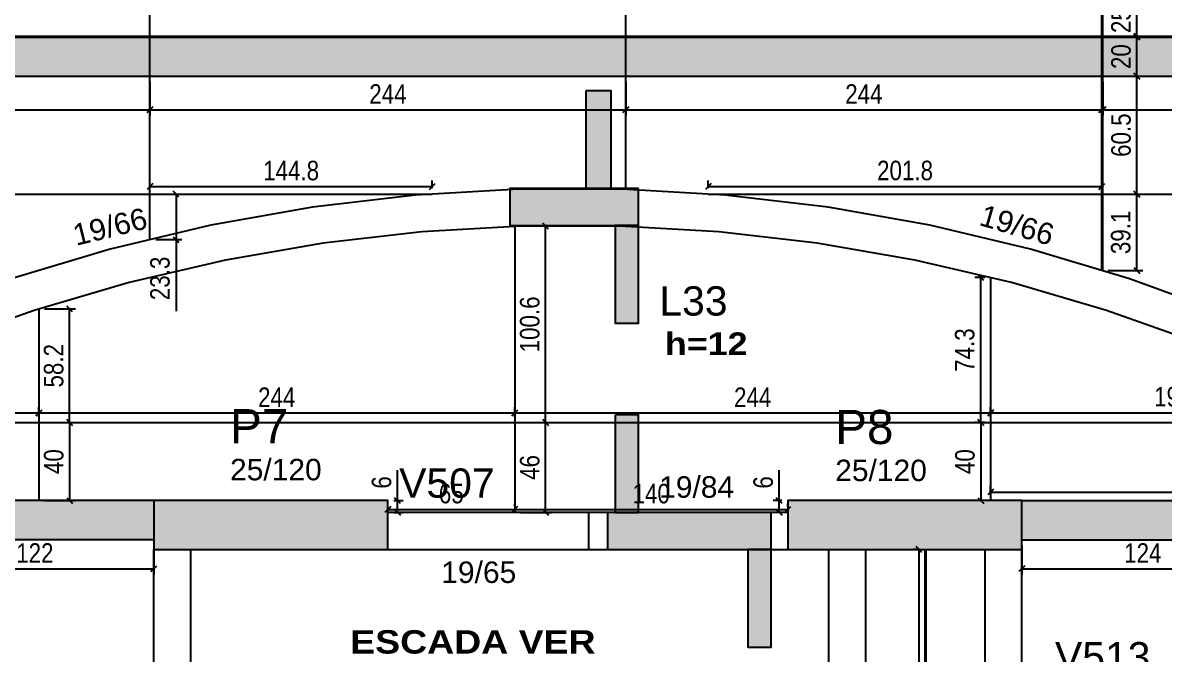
# Model space of a CAD drawing. Extents: x 3022 to 8661, y -614 to 3008.
# Drawn here: x 6135 to 6720, y 2079 to 2402 of the extents above; entities that cross this region are included whole.
import ezdxf

# ---------------------------------------------------------------- set-up
doc = ezdxf.new("R2010")
doc.units = 0
doc.header["$PDMODE"] = 34
for name, color, linetype in [('COTA', 241, 'Continuous'), ('MTH-DIM-PILAR', 3, 'Continuous'), ('MTH-DIM-VIGA', 3, 'Continuous'), ('MTH-FACE-VIGA', 7, 'Continuous'), ('MTH-LINHA-SEÇÃO', 16, 'Continuous'), ('MTH-PILAR-SEGUE', 5, 'Continuous'), ('MTH-SOMBRA21', 150, 'Continuous'), ('MTH-SOMBRA25', 253, 'Continuous'), ('MTH-TIT1-PILAR', 5, 'Continuous'), ('MTH-TIT1-VIGA', 5, 'Continuous'), ('MTH-TXT-NEGRITO', 5, 'Continuous'), ('Painéis', 200, 'Continuous')]:
    doc.layers.add(name, color=color, linetype=linetype)
doc.layers.add('Hachura', color=251, linetype='Continuous', lineweight=9)
doc.styles.add('COTA TECNICA', font='techl___.ttf', dxfattribs={"height": 10})
doc.styles.add('TQS_ARIAL', font='arial.ttf')
doc.styles.add('TQS_ARIAL_BLACK', font='ariblk.ttf')
doc.dimstyles.new('PAINEL', dxfattribs={"dimtxt": 10, "dimasz": 3, "dimexe": 3, "dimexo": 3, "dimgap": 3, "dimtad": 1, "dimdec": 1, "dimzin": 12, "dimdsep": 46, "dimtxsty": 'COTA TECNICA', "dimblk1": 'OBLIQUE', "dimblk2": 'OBLIQUE', "dimsah": 1, "dimcen": 0.9, "dimclrd": 4, "dimclre": 4, "dimclrt": 240, "dimadec": 1, "dimazin": 3, "dimtfac": 1, "dimtdec": 1, "dimtmove": 0, "dimatfit": 3, "dimfxl": 1, "dimtolj": 1, "dimtzin": 12, "dimarcsym": 0})

# ---------------------------------------------------------------- blocks, each defined once
blk = doc.blocks.new('_Oblique')
at = {"color": 0, "linetype": 'ByBlock', "lineweight": -2}
blk.add_line((-0.5, -0.5), (0.5, 0.5), dxfattribs=at)
blk = doc.blocks.new('*D264')
at = {"layer": 'COTA', "color": 4, "lineweight": -2, "transparency": 16777216}
for p, q in [((5956.37, 2371.71), (5956.37, 2354.49)), ((6200.37, 2371.71), (6200.37, 2354.49)), ((5956.37, 2357.49), (6200.37, 2357.49))]:
    blk.add_line(p, q, dxfattribs=at)
at = {"layer": 'Defpoints', "color": 0, "transparency": 16777216}
for p in [(5956.37, 2374.71), (6200.37, 2374.71), (6200.37, 2357.49)]:
    blk.add_point(p, dxfattribs=at)
at = {"layer": 'COTA', "color": 4, "lineweight": -2, "transparency": 16777216, "xscale": 3, "yscale": 3, "zscale": 3, "rotation": 180}
blk.add_blockref('_Oblique', (5956.37, 2357.49), dxfattribs=at)
at = {"layer": 'COTA', "color": 4, "lineweight": -2, "transparency": 16777216, "xscale": 3, "yscale": 3, "zscale": 3}
blk.add_blockref('_Oblique', (6200.37, 2357.49), dxfattribs=at)
at = {"layer": 'COTA', "color": 240, "transparency": 16777216, "insert": (6078.37, 2365.57), "char_height": 10, "attachment_point": 5, "style": 'COTA TECNICA'}
blk.add_mtext('\\A1;244', dxfattribs=at)
blk = doc.blocks.new('*D265')
at = {"layer": 'COTA', "color": 4, "lineweight": -2, "transparency": 16777216}
for p, q in [((6200.37, 2371.71), (6200.37, 2354.49)), ((6444.37, 2371.71), (6444.37, 2354.49)), ((6200.37, 2357.49), (6444.37, 2357.49))]:
    blk.add_line(p, q, dxfattribs=at)
at = {"layer": 'Defpoints', "color": 0, "transparency": 16777216}
for p in [(6200.37, 2374.71), (6444.37, 2374.71), (6444.37, 2357.49)]:
    blk.add_point(p, dxfattribs=at)
at = {"layer": 'COTA', "color": 4, "lineweight": -2, "transparency": 16777216, "xscale": 3, "yscale": 3, "zscale": 3, "rotation": 180}
blk.add_blockref('_Oblique', (6200.37, 2357.49), dxfattribs=at)
at = {"layer": 'COTA', "color": 4, "lineweight": -2, "transparency": 16777216, "xscale": 3, "yscale": 3, "zscale": 3}
blk.add_blockref('_Oblique', (6444.37, 2357.49), dxfattribs=at)
at = {"layer": 'COTA', "color": 240, "transparency": 16777216, "insert": (6322.37, 2365.57), "char_height": 10, "attachment_point": 5, "style": 'COTA TECNICA'}
blk.add_mtext('\\A1;244', dxfattribs=at)
blk = doc.blocks.new('*D266')
at = {"layer": 'COTA', "color": 4, "lineweight": -2, "transparency": 16777216}
for p, q in [((6444.37, 2371.71), (6444.37, 2354.49)), ((6688.37, 2371.71), (6688.37, 2354.49)), ((6444.37, 2357.49), (6688.37, 2357.49))]:
    blk.add_line(p, q, dxfattribs=at)
at = {"layer": 'Defpoints', "color": 0, "transparency": 16777216}
for p in [(6444.37, 2374.71), (6688.37, 2374.71), (6688.37, 2357.49)]:
    blk.add_point(p, dxfattribs=at)
at = {"layer": 'COTA', "color": 4, "lineweight": -2, "transparency": 16777216, "xscale": 3, "yscale": 3, "zscale": 3, "rotation": 180}
blk.add_blockref('_Oblique', (6444.37, 2357.49), dxfattribs=at)
at = {"layer": 'COTA', "color": 4, "lineweight": -2, "transparency": 16777216, "xscale": 3, "yscale": 3, "zscale": 3}
blk.add_blockref('_Oblique', (6688.37, 2357.49), dxfattribs=at)
at = {"layer": 'COTA', "color": 240, "transparency": 16777216, "insert": (6566.37, 2365.57), "char_height": 10, "attachment_point": 5, "style": 'COTA TECNICA'}
blk.add_mtext('\\A1;244', dxfattribs=at)
blk = doc.blocks.new('*D267')
at = {"layer": 'COTA', "color": 4, "lineweight": -2, "transparency": 16777216}
for p, q in [((6688.87, 2371.71), (6688.87, 2354.49)), ((6875.37, 2371.71), (6875.37, 2354.49)), ((6688.87, 2357.49), (6875.37, 2357.49))]:
    blk.add_line(p, q, dxfattribs=at)
at = {"layer": 'Defpoints', "color": 0, "transparency": 16777216}
for p in [(6688.87, 2374.71), (6875.37, 2374.71), (6875.37, 2357.49)]:
    blk.add_point(p, dxfattribs=at)
at = {"layer": 'COTA', "color": 4, "lineweight": -2, "transparency": 16777216, "xscale": 3, "yscale": 3, "zscale": 3, "rotation": 180}
blk.add_blockref('_Oblique', (6688.87, 2357.49), dxfattribs=at)
at = {"layer": 'COTA', "color": 4, "lineweight": -2, "transparency": 16777216, "xscale": 3, "yscale": 3, "zscale": 3}
blk.add_blockref('_Oblique', (6875.37, 2357.49), dxfattribs=at)
at = {"layer": 'COTA', "color": 240, "transparency": 16777216, "insert": (6782.12, 2365.63), "char_height": 10, "attachment_point": 5, "style": 'COTA TECNICA'}
blk.add_mtext('\\A1;186.5', dxfattribs=at)
blk = doc.blocks.new('*D268')
at = {"layer": 'COTA', "color": 4, "lineweight": -2, "transparency": 16777216}
for p, q in [((6691.87, 2314.21), (6709.36, 2314.21)), ((6706.36, 2275.09), (6706.36, 2314.21)), ((6691.37, 2275.09), (6709.36, 2275.09))]:
    blk.add_line(p, q, dxfattribs=at)
at = {"layer": 'Defpoints', "color": 0, "transparency": 16777216}
for p in [(6688.87, 2314.21), (6706.36, 2314.21), (6688.37, 2275.09)]:
    blk.add_point(p, dxfattribs=at)
at = {"layer": 'COTA', "color": 4, "lineweight": -2, "transparency": 16777216, "xscale": 3, "yscale": 3, "zscale": 3}
for p, rotation in [((6706.36, 2314.21), 90), ((6706.36, 2275.09), 270)]:
    blk.add_blockref('_Oblique', p, dxfattribs=dict(at, rotation=rotation))
at = {"layer": 'COTA', "color": 240, "transparency": 16777216, "insert": (6698.11, 2294.65), "char_height": 10, "attachment_point": 5, "rotation": 90, "style": 'COTA TECNICA'}
blk.add_mtext('\\A1;39.1', dxfattribs=at)
blk = doc.blocks.new('*D269')
at = {"layer": 'COTA', "color": 4, "lineweight": -2, "transparency": 16777216}
for p, q in [((6486.61, 2317.21), (6486.61, 2321.17)), ((6486.61, 2318.17), (6688.37, 2318.17)), ((6688.37, 2317.21), (6688.37, 2321.17))]:
    blk.add_line(p, q, dxfattribs=at)
at = {"layer": 'Defpoints', "color": 0, "transparency": 16777216}
for p in [(6688.37, 2318.17), (6486.61, 2314.21), (6688.37, 2314.21)]:
    blk.add_point(p, dxfattribs=at)
at = {"layer": 'COTA', "color": 4, "lineweight": -2, "transparency": 16777216, "xscale": 3, "yscale": 3, "zscale": 3, "rotation": 180}
blk.add_blockref('_Oblique', (6486.61, 2318.17), dxfattribs=at)
at = {"layer": 'COTA', "color": 4, "lineweight": -2, "transparency": 16777216, "xscale": 3, "yscale": 3, "zscale": 3}
blk.add_blockref('_Oblique', (6688.37, 2318.17), dxfattribs=at)
at = {"layer": 'COTA', "color": 240, "transparency": 16777216, "insert": (6587.49, 2326.29), "char_height": 10, "attachment_point": 5, "style": 'COTA TECNICA'}
blk.add_mtext('\\A1;201.8', dxfattribs=at)
blk = doc.blocks.new('*D270')
at = {"layer": 'COTA', "color": 4, "lineweight": -2, "transparency": 16777216}
for p, q in [((6200.37, 2317.21), (6200.37, 2321.17)), ((6200.37, 2318.17), (6345.14, 2318.17)), ((6345.14, 2317.21), (6345.14, 2321.17))]:
    blk.add_line(p, q, dxfattribs=at)
at = {"layer": 'Defpoints', "color": 0, "transparency": 16777216}
for p in [(6345.14, 2318.17), (6200.37, 2314.21), (6345.14, 2314.21)]:
    blk.add_point(p, dxfattribs=at)
at = {"layer": 'COTA', "color": 4, "lineweight": -2, "transparency": 16777216, "xscale": 3, "yscale": 3, "zscale": 3, "rotation": 180}
blk.add_blockref('_Oblique', (6200.37, 2318.17), dxfattribs=at)
at = {"layer": 'COTA', "color": 4, "lineweight": -2, "transparency": 16777216, "xscale": 3, "yscale": 3, "zscale": 3}
blk.add_blockref('_Oblique', (6345.14, 2318.17), dxfattribs=at)
at = {"layer": 'COTA', "color": 240, "transparency": 16777216, "insert": (6272.75, 2326.26), "char_height": 10, "attachment_point": 5, "style": 'COTA TECNICA'}
blk.add_mtext('\\A1;144.8', dxfattribs=at)
blk = doc.blocks.new('*D272')
at = {"layer": 'COTA', "color": 4, "lineweight": -2, "transparency": 16777216}
for p, q in [((6203.37, 2314.21), (6216.76, 2314.21)), ((6213.76, 2314.21), (6213.76, 2290.91)), ((6203.37, 2290.91), (6216.76, 2290.91)), ((6213.76, 2290.91), (6213.76, 2254.19))]:
    blk.add_line(p, q, dxfattribs=at)
at = {"layer": 'Defpoints', "color": 0, "transparency": 16777216}
for p in [(6200.37, 2314.21), (6200.37, 2290.91), (6213.76, 2290.91)]:
    blk.add_point(p, dxfattribs=at)
at = {"layer": 'COTA', "color": 4, "lineweight": -2, "transparency": 16777216, "xscale": 3, "yscale": 3, "zscale": 3}
for p, rotation in [((6213.76, 2314.21), 90), ((6213.76, 2290.91), 270)]:
    blk.add_blockref('_Oblique', p, dxfattribs=dict(at, rotation=rotation))
at = {"layer": 'COTA', "color": 240, "transparency": 16777216, "insert": (6205.54, 2271.05), "char_height": 10, "attachment_point": 5, "rotation": 90, "style": 'COTA TECNICA'}
blk.add_mtext('\\A1;23.3', dxfattribs=at)
blk = doc.blocks.new('*D273')
at = {"layer": 'COTA', "color": 4, "lineweight": -2, "transparency": 16777216}
for p, q in [((6691.87, 2374.71), (6709.36, 2374.71)), ((6706.36, 2314.21), (6706.36, 2374.71)), ((6691.87, 2314.21), (6709.36, 2314.21))]:
    blk.add_line(p, q, dxfattribs=at)
at = {"layer": 'Defpoints', "color": 0, "transparency": 16777216}
for p in [(6688.87, 2374.71), (6706.36, 2374.71), (6688.87, 2314.21)]:
    blk.add_point(p, dxfattribs=at)
at = {"layer": 'COTA', "color": 4, "lineweight": -2, "transparency": 16777216, "xscale": 3, "yscale": 3, "zscale": 3}
for p, rotation in [((6706.36, 2374.71), 90), ((6706.36, 2314.21), 270)]:
    blk.add_blockref('_Oblique', p, dxfattribs=dict(at, rotation=rotation))
at = {"layer": 'COTA', "color": 240, "transparency": 16777216, "insert": (6698.25, 2344.46), "char_height": 10, "attachment_point": 5, "rotation": 90, "style": 'COTA TECNICA'}
blk.add_mtext('\\A1;60.5', dxfattribs=at)
blk = doc.blocks.new('*D275')
at = {"layer": 'COTA', "color": 4, "lineweight": -2, "transparency": 16777216}
for p, q in [((6691.87, 2394.71), (6709.36, 2394.71)), ((6706.36, 2374.71), (6706.36, 2394.71)), ((6691.87, 2374.71), (6709.36, 2374.71))]:
    blk.add_line(p, q, dxfattribs=at)
at = {"layer": 'Defpoints', "color": 0, "transparency": 16777216}
for p in [(6688.87, 2394.71), (6706.36, 2394.71), (6688.87, 2374.71)]:
    blk.add_point(p, dxfattribs=at)
at = {"layer": 'COTA', "color": 4, "lineweight": -2, "transparency": 16777216, "xscale": 3, "yscale": 3, "zscale": 3}
for p, rotation in [((6706.36, 2394.71), 90), ((6706.36, 2374.71), 270)]:
    blk.add_blockref('_Oblique', p, dxfattribs=dict(at, rotation=rotation))
at = {"layer": 'COTA', "color": 240, "transparency": 16777216, "insert": (6698.26, 2384.71), "char_height": 10, "attachment_point": 5, "rotation": 90, "style": 'COTA TECNICA'}
blk.add_mtext('\\A1;20', dxfattribs=at)
blk = doc.blocks.new('*D276')
at = {"layer": 'COTA', "color": 4, "lineweight": -2, "transparency": 16777216}
for p, q in [((6691.87, 2420.67), (6709.36, 2420.67)), ((6706.36, 2395.21), (6706.36, 2420.67)), ((6691.87, 2395.21), (6709.36, 2395.21))]:
    blk.add_line(p, q, dxfattribs=at)
at = {"layer": 'Defpoints', "color": 0, "transparency": 16777216}
for p in [(6688.87, 2420.67), (6706.36, 2420.67), (6688.87, 2395.21)]:
    blk.add_point(p, dxfattribs=at)
at = {"layer": 'COTA', "color": 4, "lineweight": -2, "transparency": 16777216, "xscale": 3, "yscale": 3, "zscale": 3}
for p, rotation in [((6706.36, 2420.67), 90), ((6706.36, 2395.21), 270)]:
    blk.add_blockref('_Oblique', p, dxfattribs=dict(at, rotation=rotation))
at = {"layer": 'COTA', "color": 240, "transparency": 16777216, "insert": (6698.25, 2407.94), "char_height": 10, "attachment_point": 5, "rotation": 90, "style": 'COTA TECNICA'}
blk.add_mtext('\\A1;25.5', dxfattribs=at)
blk = doc.blocks.new('*D280')
at = {"layer": 'COTA', "color": 4, "lineweight": -2, "transparency": 16777216}
for p, q in [((6327.24, 2157.17), (6327.24, 2172.84)), ((6325.37, 2157.17), (6330.24, 2157.17)), ((6327.24, 2151.17), (6327.24, 2157.17)), ((6325.37, 2151.17), (6330.24, 2151.17))]:
    blk.add_line(p, q, dxfattribs=at)
at = {"layer": 'Defpoints', "color": 0, "transparency": 16777216}
for p in [(6322.37, 2157.17), (6327.24, 2157.17), (6322.37, 2151.17)]:
    blk.add_point(p, dxfattribs=at)
at = {"layer": 'COTA', "color": 4, "lineweight": -2, "transparency": 16777216, "xscale": 3, "yscale": 3, "zscale": 3}
for p, rotation in [((6327.24, 2157.17), 90), ((6327.24, 2151.17), 270)]:
    blk.add_blockref('_Oblique', p, dxfattribs=dict(at, rotation=rotation))
at = {"layer": 'COTA', "color": 240, "transparency": 16777216, "insert": (6319.14, 2166.51), "char_height": 10, "attachment_point": 5, "rotation": 90, "style": 'COTA TECNICA'}
blk.add_mtext('\\A1;6', dxfattribs=at)
blk = doc.blocks.new('*D281')
at = {"layer": 'COTA', "color": 4, "lineweight": -2, "transparency": 16777216}
for p, q in [((6522.91, 2157.17), (6522.91, 2172.84)), ((6524.37, 2157.17), (6519.91, 2157.17)), ((6522.91, 2151.17), (6522.91, 2157.17)), ((6524.37, 2151.17), (6519.91, 2151.17))]:
    blk.add_line(p, q, dxfattribs=at)
at = {"layer": 'Defpoints', "color": 0, "transparency": 16777216}
for p in [(6522.91, 2157.17), (6527.37, 2157.17), (6527.37, 2151.17)]:
    blk.add_point(p, dxfattribs=at)
at = {"layer": 'COTA', "color": 4, "lineweight": -2, "transparency": 16777216, "xscale": 3, "yscale": 3, "zscale": 3}
for p, rotation in [((6522.91, 2157.17), 90), ((6522.91, 2151.17), 270)]:
    blk.add_blockref('_Oblique', p, dxfattribs=dict(at, rotation=rotation))
at = {"layer": 'COTA', "color": 240, "transparency": 16777216, "insert": (6514.81, 2166.51), "char_height": 10, "attachment_point": 5, "rotation": 90, "style": 'COTA TECNICA'}
blk.add_mtext('\\A1;6', dxfattribs=at)
blk = doc.blocks.new('*D282')
at = {"layer": 'COTA', "color": 4, "lineweight": -2, "transparency": 16777216}
for p, q in [((6322.37, 2154.17), (6322.37, 2155.62)), ((6387.37, 2154.17), (6387.37, 2155.62)), ((6322.37, 2152.62), (6387.37, 2152.62))]:
    blk.add_line(p, q, dxfattribs=at)
at = {"layer": 'Defpoints', "color": 0, "transparency": 16777216}
for p in [(6322.37, 2151.17), (6387.37, 2152.62), (6387.37, 2151.17)]:
    blk.add_point(p, dxfattribs=at)
at = {"layer": 'COTA', "color": 4, "lineweight": -2, "transparency": 16777216, "xscale": 3, "yscale": 3, "zscale": 3, "rotation": 180}
blk.add_blockref('_Oblique', (6322.37, 2152.62), dxfattribs=at)
at = {"layer": 'COTA', "color": 4, "lineweight": -2, "transparency": 16777216, "xscale": 3, "yscale": 3, "zscale": 3}
blk.add_blockref('_Oblique', (6387.37, 2152.62), dxfattribs=at)
at = {"layer": 'COTA', "color": 240, "transparency": 16777216, "insert": (6354.87, 2160.73), "char_height": 10, "attachment_point": 5, "style": 'COTA TECNICA'}
blk.add_mtext('\\A1;65', dxfattribs=at)
blk = doc.blocks.new('*D283')
at = {"layer": 'COTA', "color": 4, "lineweight": -2, "transparency": 16777216}
for p, q in [((6387.37, 2154.17), (6387.37, 2155.62)), ((6527.37, 2154.17), (6527.37, 2155.62)), ((6387.37, 2152.62), (6527.37, 2152.62))]:
    blk.add_line(p, q, dxfattribs=at)
at = {"layer": 'Defpoints', "color": 0, "transparency": 16777216}
for p in [(6387.37, 2151.17), (6527.37, 2152.62), (6527.37, 2151.17)]:
    blk.add_point(p, dxfattribs=at)
at = {"layer": 'COTA', "color": 4, "lineweight": -2, "transparency": 16777216, "xscale": 3, "yscale": 3, "zscale": 3, "rotation": 180}
blk.add_blockref('_Oblique', (6387.37, 2152.62), dxfattribs=at)
at = {"layer": 'COTA', "color": 4, "lineweight": -2, "transparency": 16777216, "xscale": 3, "yscale": 3, "zscale": 3}
blk.add_blockref('_Oblique', (6527.37, 2152.62), dxfattribs=at)
at = {"layer": 'COTA', "color": 240, "transparency": 16777216, "insert": (6457.37, 2160.72), "char_height": 10, "attachment_point": 5, "style": 'COTA TECNICA'}
blk.add_mtext('\\A1;140', dxfattribs=at)
blk = doc.blocks.new('*D284')
at = {"layer": 'COTA', "color": 4, "lineweight": -2, "transparency": 16777216}
for p, q in [((6631.37, 2160.17), (6631.37, 2164.6)), ((6631.37, 2161.6), (6875.37, 2161.6)), ((6875.37, 2160.17), (6875.37, 2164.6))]:
    blk.add_line(p, q, dxfattribs=at)
at = {"layer": 'Defpoints', "color": 0, "transparency": 16777216}
for p in [(6875.37, 2161.6), (6631.37, 2157.17), (6875.37, 2157.17)]:
    blk.add_point(p, dxfattribs=at)
at = {"layer": 'COTA', "color": 4, "lineweight": -2, "transparency": 16777216, "xscale": 3, "yscale": 3, "zscale": 3, "rotation": 180}
blk.add_blockref('_Oblique', (6631.37, 2161.6), dxfattribs=at)
at = {"layer": 'COTA', "color": 4, "lineweight": -2, "transparency": 16777216, "xscale": 3, "yscale": 3, "zscale": 3}
blk.add_blockref('_Oblique', (6875.37, 2161.6), dxfattribs=at)
at = {"layer": 'COTA', "color": 240, "transparency": 16777216, "insert": (6753.37, 2169.68), "char_height": 10, "attachment_point": 5, "style": 'COTA TECNICA'}
blk.add_mtext('\\A1;244', dxfattribs=at)
blk = doc.blocks.new('*D285')
at = {"layer": 'COTA', "color": 4, "lineweight": -2, "transparency": 16777216}
for p, q in [((6390.37, 2197.17), (6406.23, 2197.17)), ((6403.23, 2151.17), (6403.23, 2197.17)), ((6390.37, 2151.17), (6406.23, 2151.17))]:
    blk.add_line(p, q, dxfattribs=at)
at = {"layer": 'Defpoints', "color": 0, "transparency": 16777216}
for p in [(6387.37, 2197.17), (6403.23, 2197.17), (6387.37, 2151.17)]:
    blk.add_point(p, dxfattribs=at)
at = {"layer": 'COTA', "color": 4, "lineweight": -2, "transparency": 16777216, "xscale": 3, "yscale": 3, "zscale": 3}
for p, rotation in [((6403.23, 2197.17), 90), ((6403.23, 2151.17), 270)]:
    blk.add_blockref('_Oblique', p, dxfattribs=dict(at, rotation=rotation))
at = {"layer": 'COTA', "color": 240, "transparency": 16777216, "insert": (6395.13, 2174.17), "char_height": 10, "attachment_point": 5, "rotation": 90, "style": 'COTA TECNICA'}
blk.add_mtext('\\A1;46', dxfattribs=at)
blk = doc.blocks.new('*D286')
at = {"layer": 'COTA', "color": 4, "lineweight": -2, "transparency": 16777216}
for p, q in [((6412.87, 2297.81), (6400.23, 2297.81)), ((6403.23, 2197.17), (6403.23, 2297.81)), ((6390.37, 2197.17), (6406.23, 2197.17))]:
    blk.add_line(p, q, dxfattribs=at)
at = {"layer": 'Defpoints', "color": 0, "transparency": 16777216}
for p in [(6403.23, 2297.81), (6415.87, 2297.81), (6387.37, 2197.17)]:
    blk.add_point(p, dxfattribs=at)
at = {"layer": 'COTA', "color": 4, "lineweight": -2, "transparency": 16777216, "xscale": 3, "yscale": 3, "zscale": 3}
for p, rotation in [((6403.23, 2297.81), 90), ((6403.23, 2197.17), 270)]:
    blk.add_blockref('_Oblique', p, dxfattribs=dict(at, rotation=rotation))
at = {"layer": 'COTA', "color": 240, "transparency": 16777216, "insert": (6395.13, 2247.49), "char_height": 10, "attachment_point": 5, "rotation": 90, "style": 'COTA TECNICA'}
blk.add_mtext('\\A1;100.6', dxfattribs=at)
blk = doc.blocks.new('*D287')
at = {"layer": 'COTA', "color": 4, "lineweight": -2, "transparency": 16777216}
for p, q in [((6146.37, 2255.41), (6162.18, 2255.41)), ((6159.18, 2197.17), (6159.18, 2255.41)), ((6146.37, 2197.17), (6162.18, 2197.17))]:
    blk.add_line(p, q, dxfattribs=at)
at = {"layer": 'Defpoints', "color": 0, "transparency": 16777216}
for p in [(6143.37, 2255.41), (6159.18, 2255.41), (6143.37, 2197.17)]:
    blk.add_point(p, dxfattribs=at)
at = {"layer": 'COTA', "color": 4, "lineweight": -2, "transparency": 16777216, "xscale": 3, "yscale": 3, "zscale": 3}
for p, rotation in [((6159.18, 2255.41), 90), ((6159.18, 2197.17), 270)]:
    blk.add_blockref('_Oblique', p, dxfattribs=dict(at, rotation=rotation))
at = {"layer": 'COTA', "color": 240, "transparency": 16777216, "insert": (6151.05, 2226.29), "char_height": 10, "attachment_point": 5, "rotation": 90, "style": 'COTA TECNICA'}
blk.add_mtext('\\A1;58.2', dxfattribs=at)
blk = doc.blocks.new('*D289')
at = {"layer": 'COTA', "color": 4, "lineweight": -2, "transparency": 16777216}
for p, q in [((6004.04, 2200.17), (6004.04, 2205.1)), ((6004.04, 2202.1), (6143.37, 2202.1)), ((6143.37, 2200.17), (6143.37, 2205.1))]:
    blk.add_line(p, q, dxfattribs=at)
at = {"layer": 'Defpoints', "color": 0, "transparency": 16777216}
for p in [(6143.37, 2202.1), (6004.04, 2197.17), (6143.37, 2197.17)]:
    blk.add_point(p, dxfattribs=at)
at = {"layer": 'COTA', "color": 4, "lineweight": -2, "transparency": 16777216, "xscale": 3, "yscale": 3, "zscale": 3, "rotation": 180}
blk.add_blockref('_Oblique', (6004.04, 2202.1), dxfattribs=at)
at = {"layer": 'COTA', "color": 4, "lineweight": -2, "transparency": 16777216, "xscale": 3, "yscale": 3, "zscale": 3}
blk.add_blockref('_Oblique', (6143.37, 2202.1), dxfattribs=at)
at = {"layer": 'COTA', "color": 240, "transparency": 16777216, "insert": (6073.71, 2210.35), "char_height": 10, "attachment_point": 5, "style": 'COTA TECNICA'}
blk.add_mtext('\\A1;139.3', dxfattribs=at)
blk = doc.blocks.new('*D290')
at = {"layer": 'COTA', "color": 4, "lineweight": -2, "transparency": 16777216}
for p, q in [((6631.37, 2200.17), (6631.37, 2205.15)), ((6631.37, 2202.15), (6827.7, 2202.15)), ((6827.7, 2200.17), (6827.7, 2205.15))]:
    blk.add_line(p, q, dxfattribs=at)
at = {"layer": 'Defpoints', "color": 0, "transparency": 16777216}
for p in [(6827.7, 2202.15), (6631.37, 2197.17), (6827.7, 2197.17)]:
    blk.add_point(p, dxfattribs=at)
at = {"layer": 'COTA', "color": 4, "lineweight": -2, "transparency": 16777216, "xscale": 3, "yscale": 3, "zscale": 3, "rotation": 180}
blk.add_blockref('_Oblique', (6631.37, 2202.15), dxfattribs=at)
at = {"layer": 'COTA', "color": 4, "lineweight": -2, "transparency": 16777216, "xscale": 3, "yscale": 3, "zscale": 3}
blk.add_blockref('_Oblique', (6827.7, 2202.15), dxfattribs=at)
at = {"layer": 'COTA', "color": 240, "transparency": 16777216, "insert": (6729.54, 2210.4), "char_height": 10, "attachment_point": 5, "style": 'COTA TECNICA'}
blk.add_mtext('\\A1;196.3', dxfattribs=at)
blk = doc.blocks.new('*D291')
at = {"layer": 'COTA', "color": 4, "lineweight": -2, "transparency": 16777216}
for p, q in [((6628.37, 2271.47), (6623.34, 2271.47)), ((6626.34, 2197.17), (6626.34, 2271.47)), ((6628.37, 2197.17), (6623.34, 2197.17))]:
    blk.add_line(p, q, dxfattribs=at)
at = {"layer": 'Defpoints', "color": 0, "transparency": 16777216}
for p in [(6626.34, 2271.47), (6631.37, 2271.47), (6631.37, 2197.17)]:
    blk.add_point(p, dxfattribs=at)
at = {"layer": 'COTA', "color": 4, "lineweight": -2, "transparency": 16777216, "xscale": 3, "yscale": 3, "zscale": 3}
for p, rotation in [((6626.34, 2271.47), 90), ((6626.34, 2197.17), 270)]:
    blk.add_blockref('_Oblique', p, dxfattribs=dict(at, rotation=rotation))
at = {"layer": 'COTA', "color": 240, "transparency": 16777216, "insert": (6618.12, 2234.32), "char_height": 10, "attachment_point": 5, "rotation": 90, "style": 'COTA TECNICA'}
blk.add_mtext('\\A1;74.3', dxfattribs=at)
blk = doc.blocks.new('*D292')
at = {"layer": 'COTA', "color": 4, "lineweight": -2, "transparency": 16777216}
for p, q in [((6628.37, 2197.17), (6623.34, 2197.17)), ((6626.34, 2197.17), (6626.34, 2157.17)), ((6628.37, 2157.17), (6623.34, 2157.17))]:
    blk.add_line(p, q, dxfattribs=at)
at = {"layer": 'Defpoints', "color": 0, "transparency": 16777216}
for p in [(6631.37, 2197.17), (6626.34, 2157.17), (6631.37, 2157.17)]:
    blk.add_point(p, dxfattribs=at)
at = {"layer": 'COTA', "color": 4, "lineweight": -2, "transparency": 16777216, "xscale": 3, "yscale": 3, "zscale": 3}
for p, rotation in [((6626.34, 2197.17), 90), ((6626.34, 2157.17), 270)]:
    blk.add_blockref('_Oblique', p, dxfattribs=dict(at, rotation=rotation))
at = {"layer": 'COTA', "color": 240, "transparency": 16777216, "insert": (6618.24, 2177.17), "char_height": 10, "attachment_point": 5, "rotation": 90, "style": 'COTA TECNICA'}
blk.add_mtext('\\A1;40', dxfattribs=at)
blk = doc.blocks.new('*D293')
at = {"layer": 'COTA', "color": 4, "lineweight": -2, "transparency": 16777216}
for p, q in [((6146.37, 2197.17), (6162.18, 2197.17)), ((6159.18, 2197.17), (6159.18, 2157.17)), ((6146.37, 2157.17), (6162.18, 2157.17))]:
    blk.add_line(p, q, dxfattribs=at)
at = {"layer": 'Defpoints', "color": 0, "transparency": 16777216}
for p in [(6143.37, 2197.17), (6143.37, 2157.17), (6159.18, 2157.17)]:
    blk.add_point(p, dxfattribs=at)
at = {"layer": 'COTA', "color": 4, "lineweight": -2, "transparency": 16777216, "xscale": 3, "yscale": 3, "zscale": 3}
for p, rotation in [((6159.18, 2197.17), 90), ((6159.18, 2157.17), 270)]:
    blk.add_blockref('_Oblique', p, dxfattribs=dict(at, rotation=rotation))
at = {"layer": 'COTA', "color": 240, "transparency": 16777216, "insert": (6151.08, 2177.17), "char_height": 10, "attachment_point": 5, "rotation": 90, "style": 'COTA TECNICA'}
blk.add_mtext('\\A1;40', dxfattribs=at)
blk = doc.blocks.new('*D294')
at = {"layer": 'COTA', "color": 4, "lineweight": -2, "transparency": 16777216}
for p, q in [((6143.37, 2200.17), (6143.37, 2205.1)), ((6143.37, 2202.1), (6387.37, 2202.1)), ((6387.37, 2200.17), (6387.37, 2205.1))]:
    blk.add_line(p, q, dxfattribs=at)
at = {"layer": 'Defpoints', "color": 0, "transparency": 16777216}
for p in [(6387.37, 2202.1), (6143.37, 2197.17), (6387.37, 2197.17)]:
    blk.add_point(p, dxfattribs=at)
at = {"layer": 'COTA', "color": 4, "lineweight": -2, "transparency": 16777216, "xscale": 3, "yscale": 3, "zscale": 3, "rotation": 180}
blk.add_blockref('_Oblique', (6143.37, 2202.1), dxfattribs=at)
at = {"layer": 'COTA', "color": 4, "lineweight": -2, "transparency": 16777216, "xscale": 3, "yscale": 3, "zscale": 3}
blk.add_blockref('_Oblique', (6387.37, 2202.1), dxfattribs=at)
at = {"layer": 'COTA', "color": 240, "transparency": 16777216, "insert": (6265.37, 2210.18), "char_height": 10, "attachment_point": 5, "style": 'COTA TECNICA'}
blk.add_mtext('\\A1;244', dxfattribs=at)
blk = doc.blocks.new('*D295')
at = {"layer": 'COTA', "color": 4, "lineweight": -2, "transparency": 16777216}
for p, q in [((6387.37, 2200.17), (6387.37, 2205.1)), ((6387.37, 2202.1), (6631.37, 2202.1)), ((6631.37, 2200.17), (6631.37, 2205.1))]:
    blk.add_line(p, q, dxfattribs=at)
at = {"layer": 'Defpoints', "color": 0, "transparency": 16777216}
for p in [(6631.37, 2202.1), (6387.37, 2197.17), (6631.37, 2197.17)]:
    blk.add_point(p, dxfattribs=at)
at = {"layer": 'COTA', "color": 4, "lineweight": -2, "transparency": 16777216, "xscale": 3, "yscale": 3, "zscale": 3, "rotation": 180}
blk.add_blockref('_Oblique', (6387.37, 2202.1), dxfattribs=at)
at = {"layer": 'COTA', "color": 4, "lineweight": -2, "transparency": 16777216, "xscale": 3, "yscale": 3, "zscale": 3}
blk.add_blockref('_Oblique', (6631.37, 2202.1), dxfattribs=at)
at = {"layer": 'COTA', "color": 240, "transparency": 16777216, "insert": (6509.37, 2210.18), "char_height": 10, "attachment_point": 5, "style": 'COTA TECNICA'}
blk.add_mtext('\\A1;244', dxfattribs=at)
blk = doc.blocks.new('*D297')
at = {"layer": 'COTA', "color": 4, "lineweight": -2, "transparency": 16777216}
for p, q in [((6080.37, 2134.17), (6080.37, 2119.29)), ((6202.37, 2134.17), (6202.37, 2119.29)), ((6080.37, 2122.29), (6202.37, 2122.29))]:
    blk.add_line(p, q, dxfattribs=at)
at = {"layer": 'Defpoints', "color": 0, "transparency": 16777216}
for p in [(6080.37, 2137.17), (6202.37, 2137.17), (6202.37, 2122.29)]:
    blk.add_point(p, dxfattribs=at)
at = {"layer": 'COTA', "color": 4, "lineweight": -2, "transparency": 16777216, "xscale": 3, "yscale": 3, "zscale": 3, "rotation": 180}
blk.add_blockref('_Oblique', (6080.37, 2122.29), dxfattribs=at)
at = {"layer": 'COTA', "color": 4, "lineweight": -2, "transparency": 16777216, "xscale": 3, "yscale": 3, "zscale": 3}
blk.add_blockref('_Oblique', (6202.37, 2122.29), dxfattribs=at)
at = {"layer": 'COTA', "color": 240, "transparency": 16777216, "insert": (6141.37, 2130.35), "char_height": 10, "attachment_point": 5, "style": 'COTA TECNICA'}
blk.add_mtext('\\A1;122', dxfattribs=at)
blk = doc.blocks.new('*D298')
at = {"layer": 'COTA', "color": 4, "lineweight": -2, "transparency": 16777216}
for p, q in [((6647.37, 2134.17), (6647.37, 2119.29)), ((6771.37, 2134.17), (6771.37, 2119.29)), ((6647.37, 2122.29), (6771.37, 2122.29))]:
    blk.add_line(p, q, dxfattribs=at)
at = {"layer": 'Defpoints', "color": 0, "transparency": 16777216}
for p in [(6647.37, 2137.17), (6771.37, 2137.17), (6771.37, 2122.29)]:
    blk.add_point(p, dxfattribs=at)
at = {"layer": 'COTA', "color": 4, "lineweight": -2, "transparency": 16777216, "xscale": 3, "yscale": 3, "zscale": 3, "rotation": 180}
blk.add_blockref('_Oblique', (6647.37, 2122.29), dxfattribs=at)
at = {"layer": 'COTA', "color": 4, "lineweight": -2, "transparency": 16777216, "xscale": 3, "yscale": 3, "zscale": 3}
blk.add_blockref('_Oblique', (6771.37, 2122.29), dxfattribs=at)
at = {"layer": 'COTA', "color": 240, "transparency": 16777216, "insert": (6709.37, 2130.36), "char_height": 10, "attachment_point": 5, "style": 'COTA TECNICA'}
blk.add_mtext('\\A1;124', dxfattribs=at)
blk = doc.blocks.new('*D305')
at = {"layer": 'COTA', "color": 4, "lineweight": -2, "transparency": 16777216}
for p, q in [((6594.87, 2132.17), (6591.67, 2132.17)), ((6594.67, 1888.17), (6594.67, 2132.17)), ((6594.87, 1888.17), (6591.67, 1888.17))]:
    blk.add_line(p, q, dxfattribs=at)
at = {"layer": 'Defpoints', "color": 0, "transparency": 16777216}
for p in [(6594.67, 2132.17), (6597.87, 2132.17), (6597.87, 1888.17)]:
    blk.add_point(p, dxfattribs=at)
at = {"layer": 'COTA', "color": 4, "lineweight": -2, "transparency": 16777216, "xscale": 3, "yscale": 3, "zscale": 3}
for p, rotation in [((6594.67, 2132.17), 90), ((6594.67, 1888.17), 270)]:
    blk.add_blockref('_Oblique', p, dxfattribs=dict(at, rotation=rotation))
at = {"layer": 'COTA', "color": 240, "transparency": 16777216, "insert": (6586.6, 2010.17), "char_height": 10, "attachment_point": 5, "rotation": 90, "style": 'COTA TECNICA'}
blk.add_mtext('\\A1;244', dxfattribs=at)

msp = doc.modelspace()

# ---------------------------------------------------------------- hatches: boundary and pattern name
at = {"layer": 'Hachura'}
h = msp.add_hatch(color=256, dxfattribs=at)
h.dxf.hatch_style = 1
h.paths.add_polyline_path([(5956.37, 2394.71), (5956.37, 2374.71), (6200.37, 2374.71), (6200.37, 2394.71)])
h.paths.add_polyline_path([(6444.37, 2374.71), (6444.37, 2394.71), (6200.37, 2394.71), (6200.37, 2374.71)])
h.paths.add_polyline_path([(6688.37, 2374.71), (6688.37, 2394.71), (6444.37, 2394.71), (6444.37, 2374.71)])
h.paths.add_polyline_path([(6688.87, 2394.71), (6688.87, 2374.71), (6875.37, 2374.71), (6875.37, 2394.71)])
h = msp.add_hatch(color=256, dxfattribs=at)
h.dxf.hatch_style = 1
h.paths.add_polyline_path([(5956.37, 2157.17), (5956.37, 2149.17), (5956.37, 2137.17), (6202.37, 2137.17), (6202.37, 2157.17)])
h.paths.add_polyline_path([(6647.37, 2157.17), (6647.37, 2137.17), (6875.37, 2137.17), (6875.37, 2149.17), (6875.37, 2157.17)])

# ---------------------------------------------------------------- linework, layer by layer
at = {"layer": 'MTH-FACE-VIGA', "linetype": 'Continuous'}
for p, q in [((6527.37, 2151.17), (6322.37, 2151.17)), ((6425.37, 2132.17), (6425.37, 2151.17)), ((6202.37, 2048.17), (6202.37, 2132.17)), ((6221.37, 1805.17), (6221.37, 2132.17)), ((6322.37, 2132.17), (6527.37, 2132.17)), ((6548.37, 1805.17), (6548.37, 2132.17)), ((6567.37, 1805.17), (6567.37, 2132.17)), ((6628.37, 2132.17), (6628.37, 2062.17)), ((6647.37, 2048.17), (6647.37, 2132.17))]:
    msp.add_line(p, q, dxfattribs=at)
for points in [[(6875.37, 2192.21), (6848.47, 2207.77), (6801.1, 2231.61), (6752.43, 2252.65), (6702.61, 2270.82), (6651.81, 2286.05), (6600.22, 2298.31), (6548, 2307.53), (6495.33, 2313.7), (6442.39, 2316.79), (6389.36, 2316.79), (6336.42, 2313.7), (6283.75, 2307.53), (6231.53, 2298.31), (6179.93, 2286.05), (6129.14, 2270.82), (6079.32, 2252.65), (6030.64, 2231.61), (5983.27, 2207.77), (5956.37, 2192.21)], [(6875.37, 2170.55), (6831.11, 2195.5), (6785.49, 2217.89), (6738.68, 2237.64), (6690.81, 2254.69), (6642.05, 2268.99), (6592.56, 2280.48), (6542.49, 2289.13), (6492.01, 2294.91), (6441.28, 2297.81), (6390.47, 2297.81), (6339.74, 2294.91), (6289.25, 2289.13), (6239.18, 2280.48), (6189.69, 2268.99), (6140.93, 2254.69), (6093.06, 2237.64), (6046.25, 2217.89), (6000.63, 2195.5), (5956.37, 2170.55)]]:
    msp.add_lwpolyline(points, dxfattribs=at)
at = {"layer": 'MTH-LINHA-SEÇÃO', "linetype": 'Continuous'}
for points in [[(6423.87, 2367.17), (6423.87, 2317.17), (6436.87, 2317.17), (6436.87, 2367.17), (6423.87, 2367.17)], [(6450.87, 2317.17), (6384.87, 2317.17), (6384.87, 2298.17), (6450.87, 2298.17), (6450.87, 2317.17)], [(6438.87, 2298.17), (6438.87, 2248.17), (6450.87, 2248.17), (6450.87, 2298.17), (6438.87, 2298.17)], [(6438.87, 2201.17), (6438.87, 2151.17), (6450.87, 2151.17), (6450.87, 2201.17), (6438.87, 2201.17)], [(6518.87, 2151.17), (6434.87, 2151.17), (6434.87, 2132.17), (6518.87, 2132.17), (6518.87, 2151.17)], [(6506.87, 2132.17), (6506.87, 2082.17), (6518.87, 2082.17), (6518.87, 2132.17), (6506.87, 2132.17)]]:
    msp.add_lwpolyline(points, dxfattribs=at)
at = {"layer": 'MTH-PILAR-SEGUE', "linetype": 'Continuous'}
for points in [[(6322.37, 2132.17), (6322.37, 2157.17), (6202.37, 2157.17), (6202.37, 2132.17), (6322.37, 2132.17)], [(6647.37, 2132.17), (6647.37, 2157.17), (6527.37, 2157.17), (6527.37, 2132.17), (6647.37, 2132.17)]]:
    msp.add_lwpolyline(points, dxfattribs=at)
at = {"layer": 'MTH-SOMBRA21', "linetype": 'Continuous'}
for points in [[(6423.87, 2367.17), (6423.87, 2317.17), (6436.87, 2317.17)], [(6423.87, 2367.17), (6436.87, 2317.17), (6436.87, 2367.17)], [(6423.87, 2367.17), (6436.87, 2367.17), (6423.87, 2367.17)], [(6450.87, 2317.17), (6384.87, 2317.17), (6384.87, 2298.17)], [(6450.87, 2317.17), (6384.87, 2298.17), (6450.87, 2298.17)], [(6450.87, 2317.17), (6450.87, 2298.17), (6450.87, 2317.17)], [(6438.87, 2298.17), (6438.87, 2248.17), (6450.87, 2248.17)], [(6438.87, 2298.17), (6450.87, 2248.17), (6450.87, 2298.17)], [(6438.87, 2298.17), (6450.87, 2298.17), (6438.87, 2298.17)], [(6438.87, 2201.17), (6438.87, 2151.17), (6450.87, 2151.17)], [(6438.87, 2201.17), (6450.87, 2151.17), (6450.87, 2201.17)], [(6438.87, 2201.17), (6450.87, 2201.17), (6438.87, 2201.17)], [(6518.87, 2151.17), (6434.87, 2151.17), (6434.87, 2132.17)], [(6518.87, 2151.17), (6434.87, 2132.17), (6518.87, 2132.17)], [(6518.87, 2151.17), (6518.87, 2132.17), (6518.87, 2151.17)], [(6506.87, 2132.17), (6506.87, 2082.17), (6518.87, 2082.17)], [(6506.87, 2132.17), (6518.87, 2082.17), (6518.87, 2132.17)], [(6506.87, 2132.17), (6518.87, 2132.17), (6506.87, 2132.17)]]:
    msp.add_solid(points, dxfattribs=at)
at = {"layer": 'MTH-SOMBRA25', "linetype": 'Continuous'}
for points in [[(6322.37, 2132.17), (6322.37, 2157.17), (6202.37, 2157.17)], [(6322.37, 2132.17), (6202.37, 2157.17), (6202.37, 2132.17)], [(6647.37, 2132.17), (6647.37, 2157.17), (6527.37, 2157.17)], [(6647.37, 2132.17), (6527.37, 2157.17), (6527.37, 2132.17)], [(6322.37, 2132.17), (6202.37, 2132.17), (6322.37, 2132.17)], [(6647.37, 2132.17), (6527.37, 2132.17), (6647.37, 2132.17)]]:
    msp.add_solid(points, dxfattribs=at)
at = {"layer": 'Painéis'}
for p, q in [((6200.37, 2290.91), (6200.37, 2542.67)), ((6444.37, 2316.67), (6444.37, 2542.67)), ((6688.37, 2275.09), (6688.37, 2542.67)), ((6688.87, 2275.09), (6688.87, 2542.67)), ((5956.37, 2395.21), (6875.37, 2395.21)), ((5956.37, 2394.71), (6875.37, 2394.71)), ((5956.37, 2374.71), (6875.37, 2374.71)), ((5956.37, 2314.21), (6345.14, 2314.21)), ((6486.61, 2314.21), (6875.37, 2314.21)), ((6387.37, 2297.63), (6387.37, 2151.17)), ((6631.37, 2271.47), (6631.37, 2157.17)), ((6143.37, 2255.41), (6143.37, 2157.17)), ((6004.04, 2197.17), (6827.7, 2197.17)), ((6202.37, 2157.17), (5956.37, 2157.17)), ((6647.37, 2157.17), (6875.37, 2157.17)), ((6202.37, 2137.17), (5956.37, 2137.17)), ((6647.37, 2137.17), (6875.37, 2137.17)), ((6597.87, 1805.17), (6597.87, 2132.17)), ((6598.37, 1805.17), (6598.37, 2132.17))]:
    msp.add_line(p, q, dxfattribs=at)

# ---------------------------------------------------------------- texts
at = {"layer": 'MTH-DIM-PILAR', "linetype": 'Continuous', "style": 'TQS_ARIAL'}
for p in [(6241.43, 2167.59), (6551.68, 2167.17)]:
    msp.add_text('25/120', height=11, dxfattribs=at).set_placement(p)
at = {"layer": 'MTH-DIM-VIGA', "linetype": 'Continuous', "style": 'TQS_ARIAL'}
for rotation, p in [(13.77, (6162.49, 2287.71)), (343.77, (6624.92, 2298.51))]:
    msp.add_text('19/66', height=11, rotation=rotation, dxfattribs=at).set_placement(p)
for s, p in [('19/84', (6461.42, 2158.67)), ('19/65', (6349.72, 2114.99))]:
    msp.add_text(s, height=11, dxfattribs=at).set_placement(p)
at = {"layer": 'MTH-TIT1-PILAR', "linetype": 'Continuous', "style": 'TQS_ARIAL'}
for s, p in [('P7', (6241.43, 2186.59)), ('P8', (6551.68, 2186.17))]:
    msp.add_text(s, height=17.5, dxfattribs=at).set_placement(p)
at = {"layer": 'MTH-TIT1-VIGA', "linetype": 'Continuous', "style": 'TQS_ARIAL'}
for s, p in [('L33', (6461.52, 2252.02)), ('V507', (6328.14, 2158.67)), ('V513', (6664.37, 2069.67))]:
    msp.add_text(s, height=15, dxfattribs=at).set_placement(p)
at = {"layer": 'MTH-TXT-NEGRITO', "color": 3, "linetype": 'Continuous', "style": 'TQS_ARIAL_BLACK'}
for s, height, p in [('h=12', 11.5, (6464.33, 2231.87)), ('ESCADA VER', 12, (6303.04, 2078.8))]:
    msp.add_text(s, height=height, dxfattribs=at).set_placement(p)

# ---------------------------------------------------------------- dimensions: what is measured, and where the dimension line sits
at = {"layer": 'COTA'}
for base, p1, p2, picture, middle in [((6706.36, 2420.67), (6688.87, 2395.21), (6688.87, 2420.67), '*D276', (6706.36, 2407.94)), ((6706.36, 2394.71), (6688.87, 2374.71), (6688.87, 2394.71), '*D275', (6706.36, 2384.71))]:
    dim = msp.add_linear_dim(base=base, p1=p1, p2=p2, angle=90, dimstyle='PAINEL', dxfattribs=at)
    dim.commit()
    dim.dimension.update_dxf_attribs({"geometry": picture, "text_midpoint": middle, "dimtype": 160})
for base, p1, p2, picture, middle in [((6706.36, 2374.71), (6688.87, 2314.21), (6688.87, 2374.71), '*D273', (6698.25, 2344.46)), ((6213.76, 2290.91), (6200.37, 2314.21), (6200.37, 2290.91), '*D272', (6205.54, 2271.05)), ((6706.36, 2314.21), (6688.37, 2275.09), (6688.87, 2314.21), '*D268', (6698.11, 2294.65)), ((6626.34, 2271.47), (6631.37, 2197.17), (6631.37, 2271.47), '*D291', (6618.12, 2234.32)), ((6159.18, 2255.41), (6143.37, 2197.17), (6143.37, 2255.41), '*D287', (6151.05, 2226.29)), ((6159.18, 2157.17), (6143.37, 2197.17), (6143.37, 2157.17), '*D293', (6151.08, 2177.17)), ((6403.23, 2197.17), (6387.37, 2151.17), (6387.37, 2197.17), '*D285', (6395.13, 2174.17)), ((6626.34, 2157.17), (6631.37, 2197.17), (6631.37, 2157.17), '*D292', (6618.24, 2177.17)), ((6327.24, 2157.17), (6322.37, 2151.17), (6322.37, 2157.17), '*D280', (6319.14, 2166.51)), ((6522.91, 2157.17), (6527.37, 2151.17), (6527.37, 2157.17), '*D281', (6514.81, 2166.51))]:
    dim = msp.add_linear_dim(base=base, p1=p1, p2=p2, angle=90, dimstyle='PAINEL', dxfattribs=at)
    dim.commit()
    dim.dimension.update_dxf_attribs({"geometry": picture, "text_midpoint": middle})
for base, p1, p2, picture, middle in [((6200.37, 2357.49), (5956.37, 2374.71), (6200.37, 2374.71), '*D264', (6078.37, 2365.57)), ((6345.14, 2318.17), (6200.37, 2314.21), (6345.14, 2314.21), '*D270', (6272.75, 2326.26)), ((6688.37, 2318.17), (6486.61, 2314.21), (6688.37, 2314.21), '*D269', (6587.49, 2326.29)), ((6143.37, 2202.1), (6004.04, 2197.17), (6143.37, 2197.17), '*D289', (6073.71, 2210.35)), ((6387.37, 2202.1), (6143.37, 2197.17), (6387.37, 2197.17), '*D294', (6265.37, 2210.18)), ((6827.7, 2202.15), (6631.37, 2197.17), (6827.7, 2197.17), '*D290', (6729.54, 2210.4)), ((6875.37, 2161.6), (6631.37, 2157.17), (6875.37, 2157.17), '*D284', (6753.37, 2169.68)), ((6387.37, 2152.62), (6322.37, 2151.17), (6387.37, 2151.17), '*D282', (6354.87, 2160.73)), ((6771.37, 2122.29), (6647.37, 2137.17), (6771.37, 2137.17), '*D298', (6709.37, 2130.36))]:
    dim = msp.add_linear_dim(base=base, p1=p1, p2=p2, dimstyle='PAINEL', dxfattribs=at)
    dim.commit()
    dim.dimension.update_dxf_attribs({"geometry": picture, "text_midpoint": middle})
for base, p1, p2, picture, middle in [((6444.37, 2357.49), (6200.37, 2374.71), (6444.37, 2374.71), '*D265', (6322.37, 2365.57)), ((6688.37, 2357.49), (6444.37, 2374.71), (6688.37, 2374.71), '*D266', (6566.37, 2365.57)), ((6875.37, 2357.49), (6688.87, 2374.71), (6875.37, 2374.71), '*D267', (6782.12, 2365.63)), ((6631.37, 2202.1), (6387.37, 2197.17), (6631.37, 2197.17), '*D295', (6509.37, 2210.18)), ((6527.37, 2152.62), (6387.37, 2151.17), (6527.37, 2151.17), '*D283', (6457.37, 2160.72)), ((6202.37, 2122.29), (6080.37, 2137.17), (6202.37, 2137.17), '*D297', (6141.37, 2130.35))]:
    dim = msp.add_linear_dim(base=base, p1=p1, p2=p2, dimstyle='PAINEL', override={"dimtmove": 1}, dxfattribs=at)
    dim.commit()
    dim.dimension.update_dxf_attribs({"geometry": picture, "text_midpoint": middle})
for base, p1, p2, picture, middle in [((6403.23, 2297.81), (6387.37, 2197.17), (6415.87, 2297.81), '*D286', (6395.13, 2247.49)), ((6594.67, 2132.17), (6597.87, 1888.17), (6597.87, 2132.17), '*D305', (6586.6, 2010.17))]:
    dim = msp.add_linear_dim(base=base, p1=p1, p2=p2, angle=90, dimstyle='PAINEL', override={"dimtmove": 1}, dxfattribs=at)
    dim.commit()
    dim.dimension.update_dxf_attribs({"geometry": picture, "text_midpoint": middle})

doc.saveas('drawing.dxf')
